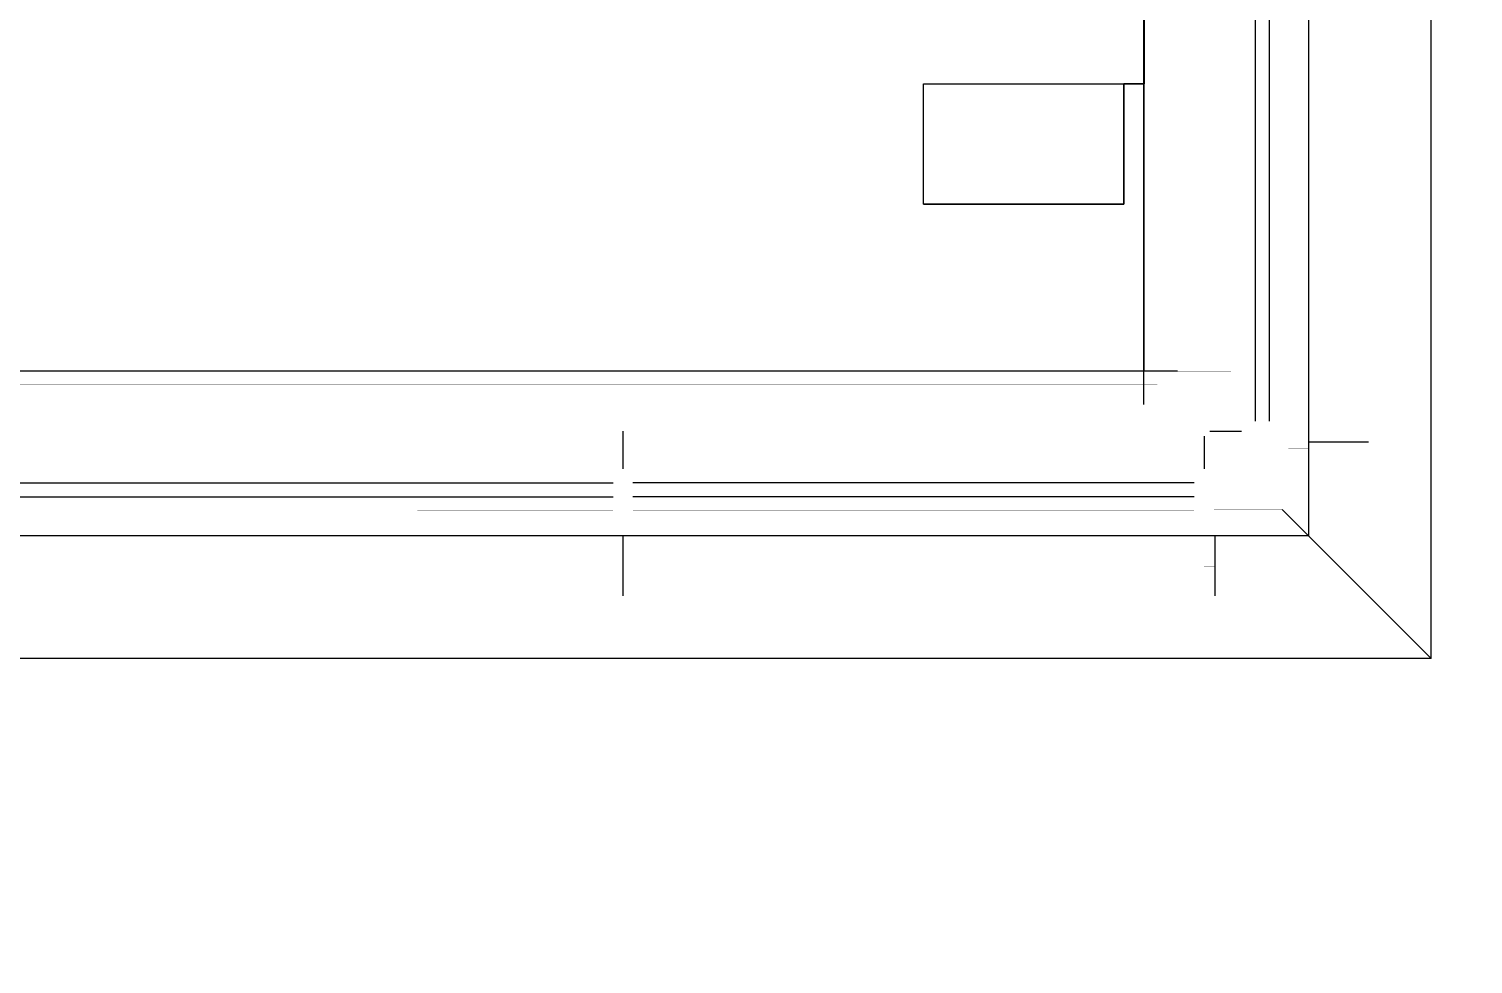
# Model space of a CAD drawing. Extents: x 7690 to 8871, y -6511 to -5312.
# Drawn here: x 8695.6 to 8780.7, y -6511.3 to -6456.2 of the extents above; entities that cross this region are included whole.
import ezdxf

# ---------------------------------------------------------------- set-up
doc = ezdxf.new("R2010")
doc.units = 0
doc.header["$MEASUREMENT"] = 0
doc.linetypes.add('LONG_DASHES', pattern=[1.5, 1, -0.5])
doc.layers.get('0').update_dxf_attribs({"linetype": 'CONTINUOUS'})
for name, color, linetype in [('A-NEU-GRUNDRISS', 7, 'CONTINUOUS'), ('A-NEU-WAND-BETON', 7, 'CONTINUOUS'), ('BWZ121_GF-POLYGON', 7, 'CONTINUOUS'), ('BWZ122_NGF-POLYGON', 7, 'CONTINUOUS'), ('FM_OBJEKT_GESCHOSS', 7, 'CONTINUOUS'), ('FM_OBJEKT_RAUM', 7, 'CONTINUOUS'), ('FM_RAHMEN_LINK', 7, 'CONTINUOUS')]:
    doc.layers.add(name, color=color, linetype=linetype)

# ---------------------------------------------------------------- blocks, each defined once
blk = doc.blocks.new('*D22')
at = {"layer": 'FM_OBJEKT_GESCHOSS', "color": 250, "linetype": 'Continuous', "const_width": 0.00174}
blk.add_lwpolyline([(8161.6821, -6162.5566), (8161.6821, -6493.2646), (8778.2168, -6493.2646), (8778.2168, -5660.9834), (8447.5059, -5660.9834), (8447.5059, -5330.3032), (7830.9731, -5330.2744), (7830.9746, -5767.6758), (7720.7378, -5767.6758), (7720.7378, -5751.9277), (7704.9897, -5751.9277), (7704.9897, -5767.6758), (7720.7378, -5767.6758), (7720.7378, -5767.6758), (7830.9746, -5767.6758), (7830.9746, -6162.5566), (8161.6821, -6162.5566), (8246.5254, -6081.0605), (8246.5254, -6073.5806), (8330.5762, -6073.5806), (8330.5762, -6081.0605), (8246.5254, -6081.0605)], close=True, dxfattribs=at)
blk = doc.blocks.new('*D37')
at = {"layer": 'A-NEU-GRUNDRISS', "color": 250, "linetype": 'Continuous'}
for p, q in [((8778.2129, -6492.0801), (8778.2129, -6352.5137)), ((8778.2129, -6493.2612), (8778.2129, -6352.5137)), ((8770.9688, -6353.5068), (8770.9688, -6486.0181)), ((8761.2832, -6478.3008), (8761.2832, -6354.0884)), ((8767.8379, -6448.5767), (8767.8379, -6479.2852)), ((8768.666, -6448.5767), (8768.666, -6479.2852)), ((8763.252, -6476.333), (8636.875, -6476.333)), ((8730.5762, -6479.8765), (8730.5762, -6482.0811)), ((8764.8262, -6480.1709), (8764.8262, -6482.0811)), ((8765.1621, -6479.876), (8767.0332, -6479.876)), ((8770.9707, -6480.4971), (8774.5234, -6480.4971)), ((8687.0723, -6482.9038), (8729.9922, -6482.9077)), ((8764.2383, -6482.9077), (8731.166, -6482.9077)), ((8687.0723, -6483.7305), (8729.9922, -6483.7344)), ((8764.2383, -6483.7344), (8731.166, -6483.7344)), ((8769.4336, -6484.4819), (8778.2129, -6493.2612)), ((8636.293, -6486.0181), (8770.9688, -6486.0181)), ((8730.5762, -6486.0186), (8730.5762, -6489.5737)), ((8764.8262, -6486.019), (8765.4492, -6486.019)), ((8765.4492, -6486.019), (8765.4492, -6489.5728)), ((8778.2129, -6493.2612), (8635.2676, -6493.2612))]:
    blk.add_line(p, q, dxfattribs=at)
at = {"layer": 'A-NEU-GRUNDRISS', "color": 250, "linetype": 'Continuous', "const_width": 0.00174}
for points in [[(8769.4922, -6448.5767), (8767.0352, -6448.5767), (8767.0352, -6479.2852), (8769.4922, -6479.2852)], [(8732.1504, -6476.333), (8729.002, -6476.333), (8729.002, -6481.4512), (8732.1504, -6481.4512)], [(8766.4023, -6476.333), (8761.2832, -6476.333), (8761.2832, -6481.4507), (8766.4023, -6481.4507)], [(8769.4922, -6479.4819), (8767.0332, -6479.4819), (8767.0332, -6480.2695), (8769.4922, -6480.2695)], [(8770.9688, -6478.8828), (8769.7891, -6478.8828), (8769.7891, -6480.8696), (8770.9688, -6480.8696)], [(8774.5234, -6479.876), (8772.7715, -6479.876), (8772.7715, -6480.4971), (8774.5234, -6480.4971)], [(8769.4336, -6480.4663), (8767.1113, -6480.4663), (8767.1113, -6482.1592), (8765.416, -6482.1592), (8765.416, -6484.4819), (8769.4336, -6484.4819)], [(8687.0723, -6482.0771), (8729.9922, -6482.0806), (8729.9922, -6484.561), (8687.0723, -6484.5571)], [(8730.9688, -6482.0811), (8730.1816, -6482.0811), (8730.1816, -6484.5391), (8730.9688, -6484.5391)], [(8764.2383, -6482.0811), (8731.166, -6482.0811), (8731.166, -6484.561), (8764.2383, -6484.561)], [(8765.2207, -6482.0811), (8764.4336, -6482.0811), (8764.4336, -6484.5391), (8765.2207, -6484.5391)], [(8731.5684, -6484.8369), (8729.582, -6484.8369), (8729.582, -6486.0181), (8731.5684, -6486.0181)], [(8765.8203, -6484.8369), (8763.834, -6484.8369), (8763.834, -6486.0181), (8765.8203, -6486.0181)], [(8731.6152, -6487.8218), (8729.4688, -6487.8218), (8729.4688, -6489.5737), (8731.6152, -6489.5737)], [(8765.4492, -6487.8208), (8764.8262, -6487.8208), (8764.8262, -6489.5728), (8765.4492, -6489.5728)]]:
    blk.add_lwpolyline(points, close=True, dxfattribs=at)
blk = doc.blocks.new('*D135')
at = {"layer": 'BWZ122_NGF-POLYGON', "color": 6, "linetype": 'Continuous', "const_width": 0.0139}
blk.add_lwpolyline([(8761.2852, -6349.167), (8761.2852, -6459.4028), (8760.1035, -6459.4028), (8760.1035, -6466.4897), (8748.291, -6466.4897), (8748.291, -6459.4028), (8760.1035, -6459.4028), (8761.2832, -6459.4028), (8761.2832, -6476.333), (8530.6563, -6476.333)], dxfattribs=at)

msp = doc.modelspace()

# ---------------------------------------------------------------- linework, layer by layer
at = {"layer": 'A-NEU-GRUNDRISS', "color": 6, "linetype": 'LONG_DASHES', "const_width": 0.00174}
msp.add_lwpolyline([(8762.0703, -6477.1196), (8177.8198, -6477.1196), (8177.8198, -6146.4116), (7847.1123, -6146.4116), (7847.1123, -5346.4131), (8431.3633, -5346.4131), (8431.3633, -5677.1211), (8762.0703, -5677.1211)], close=True, dxfattribs=at)
at = {"layer": 'A-NEU-WAND-BETON', "color": 6, "linetype": 'Continuous'}
for p, q in [((8748.291, -6459.4028), (8760.1035, -6459.4028)), ((8748.291, -6466.4897), (8748.291, -6459.4028)), ((8760.1035, -6466.4897), (8760.1035, -6459.4028)), ((8748.291, -6466.4897), (8760.1035, -6466.4897))]:
    msp.add_line(p, q, dxfattribs=at)
at = {"layer": 'BWZ121_GF-POLYGON', "color": 214, "linetype": 'Continuous', "const_width": 0.0139}
msp.add_lwpolyline([(8161.6782, -6162.5532), (8161.6782, -6493.2612), (8778.2129, -6493.2612), (8778.2129, -5660.98), (8447.502, -5660.98), (8447.502, -5330.2998), (7830.9697, -5330.2715), (7830.9712, -5767.6719), (7720.7344, -5767.6719), (7720.7344, -5751.9238), (7704.9868, -5751.9238), (7704.9868, -5767.6719), (7720.7344, -5767.6719), (7720.7344, -5767.6719), (7830.9712, -5767.6719), (7830.9712, -6162.5532), (8161.6782, -6162.5532), (8246.5215, -6081.0571), (8246.5215, -6073.5771), (8330.5723, -6073.5771), (8330.5723, -6081.0566), (8246.5215, -6081.0566)], close=True, dxfattribs=at)
at = {"layer": 'FM_OBJEKT_RAUM', "color": 6, "linetype": 'Continuous'}
msp.add_lwpolyline([(8761.2852, -6132.2383), (8761.2852, -6238.9312), (8760.1016, -6238.9312), (8760.1016, -6246.0176), (8748.291, -6246.0176), (8748.291, -6238.9312), (8760.1016, -6238.9312), (8761.2852, -6238.9312), (8761.2852, -6349.167), (8760.1016, -6349.167), (8748.291, -6349.167), (8748.291, -6356.2534), (8760.1016, -6356.2534), (8760.1016, -6349.167), (8761.2852, -6349.167), (8761.2852, -6459.4028), (8760.1016, -6459.4028), (8760.1016, -6466.4897), (8748.291, -6466.4897), (8748.291, -6459.4028), (8760.1016, -6459.4028), (8761.2832, -6459.4028), (8761.2832, -6476.333), (8530.6563, -6476.333)], dxfattribs=at)
at = {"layer": 'FM_RAHMEN_LINK', "color": 250, "linetype": 'Continuous', "const_width": 0.0139}
msp.add_lwpolyline([(7690.0068, -5312.2808), (8871.293, -5312.2808), (8871.293, -6511.2549), (7690.0068, -6511.2549)], close=True, dxfattribs=at)

# ---------------------------------------------------------------- block references
at = {"color": 0, "linetype": 'ByBlock'}
for name in ['*D22', '*D135']:
    msp.add_blockref(name, (0, 0), dxfattribs=at)
at = {"color": 6, "linetype": 'ByBlock'}
msp.add_blockref('*D37', (0, 0), dxfattribs=at)

doc.saveas('drawing.dxf')
